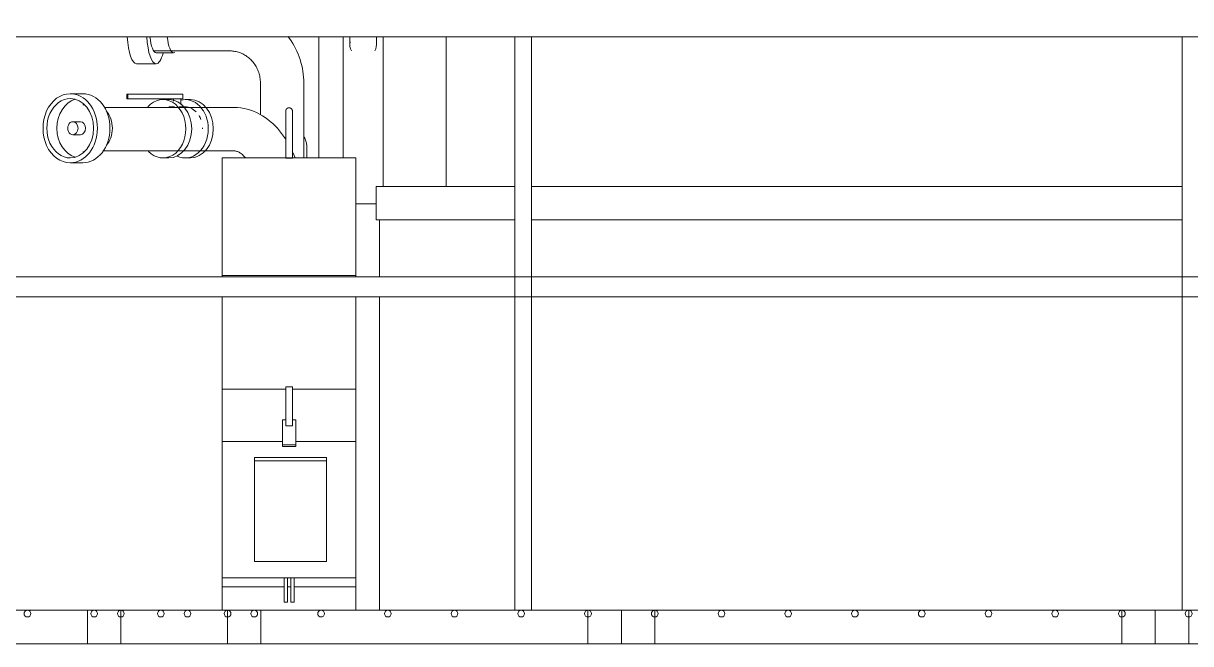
# Model space of a CAD drawing. Header units: metres. Extents: x -3 to 137, y -7 to 15.
# Drawn here: x 19.892 to 21.641, y -0.05 to 0.88 of the extents above; entities that cross this region are included whole.
import ezdxf

# ---------------------------------------------------------------- set-up
doc = ezdxf.new("R2010")
doc.units = ezdxf.units.M
doc.linetypes.add('Centre', pattern=[0.03175, 0.00635, -0.00475, 0.0159, -0.00475])
for name, color, linetype, lineweight in [('A-FLOR-HRAL', 7, 'Continuous', 9), ('A-FLOR-LEVL', 7, 'Continuous', 9), ('A-GENM', 7, 'Continuous', 9), ('A-WALL', 7, 'Continuous', 9), ('I-WALL', 7, 'Continuous', 9), ('P-PIPE', 7, 'Continuous', 9)]:
    doc.layers.add(name, color=color, linetype=linetype, lineweight=lineweight)

# ---------------------------------------------------------------- blocks, each defined once
blk = doc.blocks.new('M_Escalera Marinera Exterior - M_Escalera Marinera Exterior-2699892-Elevation 4 - a')
at = {"layer": 'A-GENM', "color": 8, "true_color": 0x808080}
for p, q in [((-12.3797, 0.6784), (-12.3797, 0.8602)), ((-12.3197, 0.8602), (-12.3197, 0.6354)), ((-12.3607, 0.6094), (-12.3304, 0.6094))]:
    blk.add_line(p, q, dxfattribs=at)
at = {"layer": 'A-GENM', "color": 8, "true_color": 0x808080, "flags": 128}
for points in [[(-12.3697, 0.86), (-12.3697, 0.8586), (-12.3697, 0.8573), (-12.3697, 0.856), (-12.3697, 0.8549), (-12.3697, 0.8538), (-12.3697, 0.8529), (-12.3697, 0.852), (-12.3697, 0.8512), (-12.3697, 0.8505), (-12.3697, 0.85), (-12.3697, 0.8495), (-12.3697, 0.8491), (-12.3697, 0.8488), (-12.3697, 0.8486), (-12.3697, 0.8486), (-12.3697, 0.8486)], [(-12.3297, 0.8486), (-12.3297, 0.8486), (-12.3297, 0.8488), (-12.3297, 0.849), (-12.3297, 0.8494), (-12.3297, 0.8498), (-12.3297, 0.8504), (-12.3297, 0.851), (-12.3297, 0.8518), (-12.3297, 0.8526), (-12.3297, 0.8536), (-12.3297, 0.8546), (-12.3297, 0.8557), (-12.3297, 0.8569), (-12.3297, 0.8582), (-12.3297, 0.8596)]]:
    blk.add_lwpolyline(points, dxfattribs=at)
at = {"layer": 'A-GENM', "color": 8, "true_color": 0x808080}
for start, end in [(169.3234, 210), (330, 8.7105)]:
    blk.add_arc((-12.3497, 0.8486), 0.02, start, end, dxfattribs=at)
blk = doc.blocks.new('M_Boquilla salida - M_Boquilla salida-2638636-Elevation 4 - a')
at = {"layer": 'A-GENM', "color": 8, "true_color": 0x808080, "flags": 128}
for points in [[(-12.4387, 0.7108), (-12.4379, 0.7094), (-12.4373, 0.7079), (-12.4367, 0.7065), (-12.4361, 0.705), (-12.4356, 0.7034), (-12.4352, 0.7019), (-12.4348, 0.7003), (-12.4345, 0.6988), (-12.4343, 0.6972), (-12.4341, 0.6956), (-12.434, 0.694), (-12.4339, 0.6924), (-12.4339, 0.692)], [(-12.4339, 0.6788), (-12.4339, 0.6809), (-12.4339, 0.6827), (-12.4339, 0.6844), (-12.4339, 0.6859), (-12.4339, 0.6873), (-12.4339, 0.6885), (-12.4339, 0.6895), (-12.4339, 0.6903), (-12.4339, 0.691), (-12.4339, 0.6915), (-12.4339, 0.6918), (-12.4339, 0.692), (-12.4339, 0.692)], [(-12.4339, 0.692), (-12.4339, 0.6919), (-12.4339, 0.6916), (-12.4339, 0.6912), (-12.4339, 0.6905), (-12.4339, 0.6897), (-12.4339, 0.6888), (-12.4339, 0.6876), (-12.4339, 0.6863), (-12.4339, 0.6848), (-12.4339, 0.6832), (-12.4339, 0.6814), (-12.4339, 0.6794)]]:
    blk.add_lwpolyline(points, dxfattribs=at)
blk = doc.blocks.new('M_Miscelaneo 1 - M_Miscelaneo 1-V36-Elevation 4 - a')
at = {"layer": 'A-GENM', "color": 8, "true_color": 0x808080}
for p, q in [((-12.4657, 0.7062), (-12.4657, 0.6784)), ((-12.4657, 0.7062), (-12.4657, 0.6781)), ((-12.4557, 0.6784), (-12.4557, 0.7062)), ((-12.4557, 0.6781), (-12.4557, 0.7062)), ((-12.3607, 0.6784), (-12.5607, 0.6784)), ((-12.5607, 0.6784), (-12.5607, 0.5022)), ((-12.4657, 0.6781), (-12.4607, 0.6781)), ((-12.4607, 0.6781), (-12.4557, 0.6781)), ((-12.3607, 0.5022), (-12.3607, 0.6784)), ((-12.5607, 0.4999), (-12.5607, 0.5022)), ((-12.5607, 0.5022), (-12.3607, 0.5022)), ((-12.3607, 0.5022), (-12.3607, 0.4998)), ((-12.5607, 0.3314), (-12.5607, 0.4701)), ((-12.3607, 0.4702), (-12.3607, 0.3314)), ((-12.4657, 0.3352), (-12.4557, 0.3352)), ((-12.4657, 0.2786), (-12.4657, 0.3352)), ((-12.4557, 0.3352), (-12.4557, 0.2786)), ((-12.5607, 0.2529), (-12.5607, 0.3314)), ((-12.4657, 0.3314), (-12.5607, 0.3314)), ((-12.3607, 0.3314), (-12.4557, 0.3314)), ((-12.3607, 0.3314), (-12.3607, 0.2529)), ((-12.4657, 0.2854), (-12.4707, 0.2854)), ((-12.4707, 0.2854), (-12.4707, 0.2795)), ((-12.4507, 0.2854), (-12.4557, 0.2854)), ((-12.4507, 0.2795), (-12.4507, 0.2854)), ((-12.4707, 0.2483), (-12.4707, 0.2795)), ((-12.4657, 0.2786), (-12.4657, 0.2767)), ((-12.4557, 0.2767), (-12.4657, 0.2767)), ((-12.4557, 0.2767), (-12.4557, 0.2786)), ((-12.4507, 0.2795), (-12.4507, 0.2483)), ((-12.5607, 0.0485), (-12.5607, 0.2529)), ((-12.4707, 0.2529), (-12.5607, 0.2529)), ((-12.4707, 0.2457), (-12.4707, 0.2483)), ((-12.4507, 0.2483), (-12.4707, 0.2483)), ((-12.4507, 0.2457), (-12.4707, 0.2457)), ((-12.3607, 0.2529), (-12.4507, 0.2529)), ((-12.4507, 0.2483), (-12.4507, 0.2457)), ((-12.3607, 0.2529), (-12.3607, 0.0485)), ((-12.5124, 0.0734), (-12.5124, 0.2289)), ((-12.5124, 0.2289), (-12.4045, 0.2289)), ((-12.4045, 0.2289), (-12.4045, 0.0734)), ((-12.5124, 0.2239), (-12.4045, 0.2239)), ((-12.4045, 0.0734), (-12.5124, 0.0734)), ((-12.5607, 0.0352), (-12.5607, 0.0485)), ((-12.5607, 0.0485), (-12.3607, 0.0485)), ((-12.5607, 0), (-12.5607, 0.0352)), ((-12.4682, 0.0352), (-12.5607, 0.0352)), ((-12.4682, 0.0296), (-12.4682, 0.0485)), ((-12.4632, 0.0485), (-12.4682, 0.0485)), ((-12.4632, 0.0485), (-12.4632, 0.0296)), ((-12.4582, 0.0352), (-12.4632, 0.0352)), ((-12.4582, 0.0296), (-12.4582, 0.0485)), ((-12.4532, 0.0485), (-12.4582, 0.0485)), ((-12.4532, 0.0485), (-12.4532, 0.0296)), ((-12.3607, 0.0352), (-12.4532, 0.0352)), ((-12.3607, 0.0485), (-12.3607, 0.0352)), ((-12.3607, 0.0352), (-12.3607, 0)), ((-12.4682, 0.0296), (-12.4682, 0.012)), ((-12.4632, 0.012), (-12.4632, 0.0296)), ((-12.4582, 0.0296), (-12.4582, 0.012)), ((-12.4532, 0.012), (-12.4532, 0.0296)), ((-12.4682, 0.012), (-12.4632, 0.012)), ((-12.4582, 0.012), (-12.4532, 0.012))]:
    blk.add_line(p, q, dxfattribs=at)
at = {"layer": 'A-GENM', "color": 8, "true_color": 0x808080, "flags": 128}
for points in [[(-12.4657, 0.7484), (-12.4657, 0.7486), (-12.4657, 0.7488), (-12.4657, 0.749), (-12.4656, 0.7492), (-12.4656, 0.7494), (-12.4656, 0.7496), (-12.4655, 0.7498), (-12.4655, 0.7499), (-12.4654, 0.7501), (-12.4653, 0.7503), (-12.4652, 0.7505), (-12.4651, 0.7507), (-12.4651, 0.7509), (-12.4649, 0.751), (-12.4648, 0.7512), (-12.4647, 0.7514), (-12.4646, 0.7515), (-12.4645, 0.7517), (-12.4643, 0.7518), (-12.4642, 0.752), (-12.464, 0.7521), (-12.4639, 0.7522), (-12.4637, 0.7523), (-12.4636, 0.7525), (-12.4634, 0.7526), (-12.4632, 0.7527), (-12.4631, 0.7528), (-12.4629, 0.7529), (-12.4627, 0.753), (-12.4625, 0.753), (-12.4623, 0.7531), (-12.4621, 0.7532), (-12.462, 0.7532), (-12.4618, 0.7533), (-12.4616, 0.7533), (-12.4614, 0.7533), (-12.4612, 0.7533), (-12.461, 0.7534), (-12.4608, 0.7534), (-12.4607, 0.7534)], [(-12.4607, 0.7534), (-12.4605, 0.7534), (-12.4603, 0.7534), (-12.4601, 0.7533), (-12.4599, 0.7533), (-12.4597, 0.7533), (-12.4595, 0.7532), (-12.4593, 0.7532), (-12.4591, 0.7531), (-12.459, 0.753), (-12.4588, 0.753), (-12.4586, 0.7529), (-12.4584, 0.7528), (-12.4582, 0.7527), (-12.4581, 0.7526), (-12.4579, 0.7525), (-12.4577, 0.7524), (-12.4576, 0.7523), (-12.4574, 0.7521), (-12.4573, 0.752), (-12.4571, 0.7519), (-12.457, 0.7517), (-12.4569, 0.7516), (-12.4567, 0.7514), (-12.4566, 0.7512), (-12.4565, 0.7511), (-12.4564, 0.7509), (-12.4563, 0.7507), (-12.4562, 0.7505), (-12.4561, 0.7504), (-12.4561, 0.7502), (-12.456, 0.75), (-12.4559, 0.7498), (-12.4559, 0.7496), (-12.4558, 0.7494), (-12.4558, 0.7492), (-12.4558, 0.749), (-12.4557, 0.7488), (-12.4557, 0.7486), (-12.4557, 0.7484), (-12.4557, 0.7484)], [(-12.4657, 0.7062), (-12.4657, 0.7079), (-12.4657, 0.7096), (-12.4657, 0.7113), (-12.4657, 0.713), (-12.4657, 0.7146), (-12.4657, 0.7163), (-12.4657, 0.7179), (-12.4657, 0.7195), (-12.4657, 0.7211), (-12.4657, 0.7226), (-12.4657, 0.7242), (-12.4657, 0.7257), (-12.4657, 0.7272), (-12.4657, 0.7286), (-12.4657, 0.73), (-12.4657, 0.7314), (-12.4657, 0.7327), (-12.4657, 0.734), (-12.4657, 0.7353), (-12.4657, 0.7365), (-12.4657, 0.7376), (-12.4657, 0.7387), (-12.4657, 0.7398), (-12.4657, 0.7408), (-12.4657, 0.7417), (-12.4657, 0.7426), (-12.4657, 0.7434), (-12.4657, 0.7442), (-12.4657, 0.7449), (-12.4657, 0.7455), (-12.4657, 0.7461), (-12.4657, 0.7466), (-12.4657, 0.7471), (-12.4657, 0.7474), (-12.4657, 0.7478), (-12.4657, 0.748), (-12.4657, 0.7482), (-12.4657, 0.7483), (-12.4657, 0.7484), (-12.4657, 0.7484)], [(-12.4657, 0.7484), (-12.4657, 0.7483), (-12.4657, 0.7482), (-12.4657, 0.7481), (-12.4657, 0.7478), (-12.4657, 0.7475), (-12.4657, 0.7472), (-12.4657, 0.7467), (-12.4657, 0.7462), (-12.4657, 0.7457), (-12.4657, 0.745), (-12.4657, 0.7444), (-12.4657, 0.7436), (-12.4657, 0.7428), (-12.4657, 0.7419), (-12.4657, 0.741), (-12.4657, 0.74), (-12.4657, 0.739), (-12.4657, 0.7379), (-12.4657, 0.7368), (-12.4657, 0.7356), (-12.4657, 0.7344), (-12.4657, 0.7331), (-12.4657, 0.7318), (-12.4657, 0.7304), (-12.4657, 0.729), (-12.4657, 0.7276), (-12.4657, 0.7261), (-12.4657, 0.7246), (-12.4657, 0.7231), (-12.4657, 0.7215), (-12.4657, 0.7199), (-12.4657, 0.7183), (-12.4657, 0.7167), (-12.4657, 0.7151), (-12.4657, 0.7134), (-12.4657, 0.7117), (-12.4657, 0.7101), (-12.4657, 0.7084), (-12.4657, 0.7067), (-12.4657, 0.7062)], [(-12.4557, 0.7062), (-12.4557, 0.7079), (-12.4557, 0.7096), (-12.4557, 0.7113), (-12.4557, 0.713), (-12.4557, 0.7146), (-12.4557, 0.7163), (-12.4557, 0.7179), (-12.4557, 0.7195), (-12.4557, 0.7211), (-12.4557, 0.7226), (-12.4557, 0.7242), (-12.4557, 0.7257), (-12.4557, 0.7272), (-12.4557, 0.7286), (-12.4557, 0.73), (-12.4557, 0.7314), (-12.4557, 0.7327), (-12.4557, 0.734), (-12.4557, 0.7353), (-12.4557, 0.7365), (-12.4557, 0.7376), (-12.4557, 0.7387), (-12.4557, 0.7398), (-12.4557, 0.7408), (-12.4557, 0.7417), (-12.4557, 0.7426), (-12.4557, 0.7434), (-12.4557, 0.7442), (-12.4557, 0.7449), (-12.4557, 0.7455), (-12.4557, 0.7461), (-12.4557, 0.7466), (-12.4557, 0.7471), (-12.4557, 0.7474), (-12.4557, 0.7478), (-12.4557, 0.748), (-12.4557, 0.7482), (-12.4557, 0.7483), (-12.4557, 0.7484), (-12.4557, 0.7484)], [(-12.4557, 0.7484), (-12.4557, 0.7483), (-12.4557, 0.7482), (-12.4557, 0.7481), (-12.4557, 0.7478), (-12.4557, 0.7475), (-12.4557, 0.7472), (-12.4557, 0.7467), (-12.4557, 0.7462), (-12.4557, 0.7457), (-12.4557, 0.745), (-12.4557, 0.7444), (-12.4557, 0.7436), (-12.4557, 0.7428), (-12.4557, 0.7419), (-12.4557, 0.741), (-12.4557, 0.74), (-12.4557, 0.739), (-12.4557, 0.7379), (-12.4557, 0.7368), (-12.4557, 0.7356), (-12.4557, 0.7344), (-12.4557, 0.7331), (-12.4557, 0.7318), (-12.4557, 0.7304), (-12.4557, 0.729), (-12.4557, 0.7276), (-12.4557, 0.7261), (-12.4557, 0.7246), (-12.4557, 0.7231), (-12.4557, 0.7215), (-12.4557, 0.7199), (-12.4557, 0.7183), (-12.4557, 0.7167), (-12.4557, 0.7151), (-12.4557, 0.7134), (-12.4557, 0.7117), (-12.4557, 0.7101), (-12.4557, 0.7084), (-12.4557, 0.7067), (-12.4557, 0.7062)]]:
    blk.add_lwpolyline(points, dxfattribs=at)
blk = doc.blocks.new('M_Conexión toma de agua potable - M_Conexión toma de agua potable-3027009-Elevation 4 - a')
at = {"layer": 'P-PIPE'}
for p, q in [((-12.6599, 0.9229), (-12.6892, 0.9229)), ((-12.5489, 0.9036), (-12.6642, 0.9036)), ((-12.6339, 0.9062), (-12.6599, 0.9062)), ((-12.6642, 0.8386), (-12.5489, 0.8386)), ((-12.6599, 0.836), (-12.6339, 0.836)), ((-12.6892, 0.8193), (-12.6599, 0.8193)), ((-12.5037, 0.7903), (-12.5037, 0.7428)), ((-12.4387, 0.6784), (-12.4387, 0.7903)), ((-12.7698, 0.7745), (-12.7886, 0.7745)), ((-12.7039, 0.7739), (-12.7039, 0.7669)), ((-12.7024, 0.7739), (-12.7039, 0.7739)), ((-12.7024, 0.7739), (-12.6339, 0.7739)), ((-12.7024, 0.7739), (-12.7024, 0.7669)), ((-12.62, 0.7739), (-12.6339, 0.7739)), ((-12.62, 0.7669), (-12.62, 0.7739)), ((-12.7677, 0.7578), (-12.7698, 0.7578)), ((-12.543, 0.7538), (-12.7374, 0.7538)), ((-12.7039, 0.7669), (-12.7024, 0.7669)), ((-12.6339, 0.7669), (-12.7024, 0.7669)), ((-12.641, 0.7656), (-12.6497, 0.7656)), ((-12.6323, 0.7547), (-12.641, 0.7547)), ((-12.6341, 0.7669), (-12.6341, 0.7633)), ((-12.6339, 0.7669), (-12.62, 0.7669)), ((-12.6162, 0.7547), (-12.6253, 0.7547)), ((-12.6227, 0.7584), (-12.6227, 0.7669)), ((-12.6086, 0.7656), (-12.6162, 0.7656)), ((-12.7734, 0.7324), (-12.7846, 0.7324)), ((-12.7846, 0.7129), (-12.7734, 0.7129)), ((-12.7698, 0.6876), (-12.7677, 0.6876)), ((-12.7395, 0.6888), (-12.543, 0.6888)), ((-12.641, 0.6891), (-12.6162, 0.6891)), ((-12.7886, 0.6709), (-12.7698, 0.6709)), ((-12.6497, 0.6782), (-12.641, 0.6782)), ((-12.6162, 0.6782), (-12.6086, 0.6782))]:
    blk.add_line(p, q, dxfattribs=at)
at = {"layer": 'P-PIPE', "flags": 128}
for points in [[(-12.5212, 0.9), (-12.5255, 0.9011), (-12.5299, 0.9019), (-12.5343, 0.9026), (-12.5388, 0.9031), (-12.5432, 0.9035), (-12.5477, 0.9036), (-12.5489, 0.9036)], [(-12.4387, 0.7903), (-12.4387, 0.7947), (-12.439, 0.7992), (-12.4394, 0.8037), (-12.44, 0.8081), (-12.4408, 0.8125), (-12.4417, 0.8169), (-12.4429, 0.8213), (-12.4441, 0.8256), (-12.4456, 0.8298), (-12.4472, 0.834), (-12.4489, 0.8381), (-12.4509, 0.8421), (-12.4529, 0.8461), (-12.4552, 0.85), (-12.4576, 0.8538), (-12.4601, 0.8575), (-12.4621, 0.8602)], [(-12.5489, 0.8386), (-12.5471, 0.8386), (-12.5454, 0.8385), (-12.5436, 0.8383), (-12.5419, 0.838), (-12.5401, 0.8377), (-12.5384, 0.8373), (-12.5367, 0.8368), (-12.535, 0.8363), (-12.5333, 0.8357), (-12.5317, 0.835), (-12.5301, 0.8342), (-12.5285, 0.8334), (-12.5269, 0.8325), (-12.5253, 0.8316), (-12.5238, 0.8305), (-12.5224, 0.8294), (-12.5209, 0.8283), (-12.5195, 0.827), (-12.5182, 0.8258), (-12.5169, 0.8244), (-12.5156, 0.823), (-12.5144, 0.8216), (-12.5133, 0.8201), (-12.5122, 0.8185), (-12.5111, 0.8169), (-12.5102, 0.8152), (-12.5092, 0.8135), (-12.5084, 0.8118), (-12.5076, 0.81), (-12.5069, 0.8082), (-12.5062, 0.8063), (-12.5056, 0.8045), (-12.5051, 0.8026), (-12.5047, 0.8006), (-12.5043, 0.7987), (-12.5041, 0.7967), (-12.5038, 0.7948), (-12.5037, 0.7928), (-12.5037, 0.7908), (-12.5037, 0.7903)], [(-12.543, 0.7538), (-12.538, 0.7536), (-12.5331, 0.7531), (-12.5282, 0.7523), (-12.5233, 0.7512), (-12.5186, 0.7498), (-12.5139, 0.7481), (-12.5094, 0.7462), (-12.505, 0.744), (-12.5007, 0.7415), (-12.4966, 0.7388), (-12.4926, 0.736), (-12.4888, 0.7329), (-12.4851, 0.7296), (-12.4816, 0.7262), (-12.4782, 0.7226), (-12.4749, 0.7189), (-12.4718, 0.715), (-12.4689, 0.7109), (-12.4661, 0.7068)], [(-12.543, 0.6888), (-12.5423, 0.6887), (-12.5415, 0.6887), (-12.5406, 0.6885), (-12.5398, 0.6883), (-12.5389, 0.6881), (-12.5379, 0.6877), (-12.5368, 0.6873), (-12.5357, 0.6867), (-12.5346, 0.686), (-12.5333, 0.6852), (-12.532, 0.6843), (-12.5307, 0.6832), (-12.5293, 0.682), (-12.5279, 0.6806), (-12.5265, 0.6791)], [(-12.4559, 0.6882), (-12.4541, 0.6843), (-12.4521, 0.6795)]]:
    blk.add_lwpolyline(points, dxfattribs=at)
at = {"layer": 'P-PIPE'}
for centre, major_axis, ratio, start_param, end_param in [((-12.6892, 0.8711), (0, 0.0518), 0.276903, 0, 0.974189), ((-12.6599, 0.8711), (0, 0.0518), 0.276903, 0, 0.974325), ((-12.6599, 0.8711), (0, 0.0518), 0.276903, 5.472599, 6.283185), ((-12.6599, 0.8711), (0, 0.0351), 0.276903, 0, 0.590412), ((-12.6339, 0.8711), (0, 0.0351), 0.276903, 0, 0.590639), ((-12.6339, 0.8711), (0, 0.0351), 0.276903, 6.0906, 6.283185), ((-12.6892, 0.8711), (0, 0.0518), 0.276903, 1.795196, 3.141593), ((-12.6599, 0.8711), (0, 0.0518), 0.276903, 1.795196, 3.141593), ((-12.6599, 0.8711), (0, 0.0351), 0.276903, 1.898834, 3.141593), ((-12.6339, 0.8711), (0, 0.0351), 0.276903, 1.898668, 3.141593), ((-12.6599, 0.8711), (0, 0.0518), 0.276903, 3.141593, 3.952179), ((-12.6339, 0.8711), (0, 0.0351), 0.276903, 3.141593, 3.334178), ((-12.7886, 0.7227), (0, 0.0518), 0.787199, 0, 3.141593), ((-12.7886, 0.7227), (0, 0.0518), 0.787199, 3.141593, 6.283185), ((-12.7698, 0.7227), (0, 0.0518), 0.787199, 3.141593, 6.283185), ((-12.7886, 0.7227), (0, 0.0445), 0.787199, 0, 3.141593), ((-12.7734, 0.7227), (0, 0.0445), 0.787199, 0.226061, 2.915531), ((-12.7886, 0.7227), (0, 0.0445), 0.787199, 3.141593, 6.283185), ((-12.6497, 0.7219), (0, 0.0437), 0.787199, 4.712389, 7.002702), ((-12.641, 0.7219), (0, 0.0437), 0.787199, 4.712389, 6.283185), ((-12.6162, 0.7219), (0, 0.0437), 0.787199, 4.712389, 6.491886), ((-12.6162, 0.7219), (0, 0.0328), 0.787199, 6.036568, 6.283185), ((-12.6086, 0.7219), (0, 0.0437), 0.787199, 4.712389, 6.283185), ((-12.6162, 0.7219), (0, 0.0328), 0.787199, 5.59678, 5.954244), ((-12.7531, 0.7227), (0, 0.0351), 0.787199, 3.874013, 5.550765), ((-12.6162, 0.7219), (0, 0.0328), 0.787199, 5.151715, 5.361144), ((-12.7846, 0.7227), (0, 0.00974), 0.787199, 0, 3.141593), ((-12.7846, 0.7227), (0, 0.00974), 0.787199, 3.141593, 6.283185), ((-12.7734, 0.7227), (0, 0.00974), 0.787199, 3.141593, 6.283185), ((-12.6497, 0.7219), (0, 0.0437), 0.787199, 2.463464, 4.712389), ((-12.641, 0.7219), (0, 0.0437), 0.787199, 3.141593, 4.712389), ((-12.6162, 0.7219), (0, 0.0437), 0.787199, 2.777155, 4.712389), ((-12.6086, 0.7219), (0, 0.0437), 0.787199, 3.141593, 4.712389), ((-12.6162, 0.7219), (0, 0.0328), 0.787199, 4.712389, 4.755331)]:
    blk.add_ellipse(centre, major_axis=major_axis, ratio=ratio, start_param=start_param, end_param=end_param, dxfattribs=at)
blk = doc.blocks.new('M_RVR_Grating - 0_80 x 0_70-V43-Elevation 4 - a')
at = {"layer": 'A-GENM', "color": 8, "true_color": 0x808080}
for p, q in [((-13.3028, 0), (-13.3028, -0.05)), ((-13.3028, -0.05), (-13.3028, 0)), ((-13.2903, 0), (-13.1223, 0)), ((-13.2903, 0), (-13.2528, 0)), ((-13.2528, -0.05), (-13.2528, 0)), ((-13.0973, 0), (-12.5028, 0)), ((-12.5528, 0), (-12.5028, 0)), ((-12.5528, -0.05), (-12.5528, 0)), ((-12.5028, -0.05), (-12.5028, 0)), ((-12.5028, -0.05), (-12.5028, 0)), ((-12.5028, -0.05), (-13.3028, -0.05)), ((-13.2528, -0.05), (-13.3028, -0.05)), ((-12.5028, -0.05), (-12.5528, -0.05))]:
    blk.add_line(p, q, dxfattribs=at)
for centre, start, end in [((-13.2528, -0.005), 360, 180), ((-13.0528, -0.005), 360, 180), ((-12.8528, -0.005), 360, 180), ((-12.6528, -0.005), 360, 180), ((-13.2528, -0.005), 180, 360), ((-13.1528, -0.005), 0, 180), ((-13.1528, -0.005), 180, 360), ((-13.0528, -0.005), 180, 360), ((-12.9528, -0.005), 0, 180), ((-12.9528, -0.005), 180, 360), ((-12.8528, -0.005), 180, 360), ((-12.7528, -0.005), 0, 180), ((-12.7528, -0.005), 180, 360), ((-12.6528, -0.005), 180, 360), ((-12.5528, -0.005), 0, 180), ((-12.5528, -0.005), 180, 360)]:
    blk.add_arc(centre, 0.005, start, end, dxfattribs=at)
blk = doc.blocks.new('M_RVR_Grating - 0_80 x 0_70-V44-Elevation 4 - a')
at = {"layer": 'A-GENM', "color": 8, "true_color": 0x808080}
for p, q in [((-12.7628, 0), (-12.1223, 0)), ((-12.7628, 0), (-12.7628, -0.05)), ((-12.7628, 0), (-12.7128, 0)), ((-12.7628, 0), (-12.7628, -0.05)), ((-12.7128, 0), (-12.7128, -0.05)), ((-12.0973, 0), (-11.9628, 0)), ((-12.0128, 0), (-11.9628, 0)), ((-12.0128, 0), (-12.0128, -0.05)), ((-11.9628, -0.05), (-11.9628, 0)), ((-11.9628, 0), (-11.9628, -0.05)), ((-11.9628, -0.05), (-12.7628, -0.05)), ((-12.7128, -0.05), (-12.7628, -0.05)), ((-11.9628, -0.05), (-12.0128, -0.05))]:
    blk.add_line(p, q, dxfattribs=at)
for centre, start, end in [((-12.7128, -0.005), 0, 180), ((-12.5128, -0.005), 0, 180), ((-12.3128, -0.005), 0, 180), ((-12.1128, -0.005), 0, 180), ((-12.7128, -0.005), 180, 360), ((-12.6128, -0.005), 0, 180), ((-12.6128, -0.005), 180, 360), ((-12.5128, -0.005), 180, 360), ((-12.4128, -0.005), 0, 180), ((-12.4128, -0.005), 180, 360), ((-12.3128, -0.005), 180, 360), ((-12.2128, -0.005), 0, 180), ((-12.2128, -0.005), 180, 360), ((-12.1128, -0.005), 180, 360), ((-12.0128, -0.005), 0, 180), ((-12.0128, -0.005), 180, 360)]:
    blk.add_arc(centre, 0.005, start, end, dxfattribs=at)
blk = doc.blocks.new('M_RVR_Grating - 0_80 x 0_70-V45-Elevation 4 - a')
at = {"layer": 'A-GENM', "color": 8, "true_color": 0x808080}
for p, q in [((-11.9628, 0), (-11.1628, 0)), ((-11.9628, 0), (-11.9628, -0.05)), ((-11.9628, 0), (-11.9128, 0)), ((-11.9628, -0.05), (-11.9628, 0)), ((-11.9128, -0.05), (-11.9128, 0)), ((-11.2128, 0), (-11.1628, 0)), ((-11.2128, -0.05), (-11.2128, 0)), ((-11.1628, -0.05), (-11.1628, 0)), ((-11.1628, -0.05), (-11.1628, 0)), ((-11.1628, -0.05), (-11.9628, -0.05)), ((-11.9128, -0.05), (-11.9628, -0.05)), ((-11.1628, -0.05), (-11.2128, -0.05))]:
    blk.add_line(p, q, dxfattribs=at)
for centre, start, end in [((-11.9128, -0.005), 360, 180), ((-11.7128, -0.005), 360, 180), ((-11.5128, -0.005), 360, 180), ((-11.3128, -0.005), 360, 180), ((-11.9128, -0.005), 180, 360), ((-11.8128, -0.005), 0, 180), ((-11.8128, -0.005), 180, 360), ((-11.7128, -0.005), 180, 360), ((-11.6128, -0.005), 0, 180), ((-11.6128, -0.005), 180, 360), ((-11.5128, -0.005), 180, 360), ((-11.4128, -0.005), 0, 180), ((-11.4128, -0.005), 180, 360), ((-11.3128, -0.005), 180, 360), ((-11.2128, -0.005), 0, 180), ((-11.2128, -0.005), 180, 360)]:
    blk.add_arc(centre, 0.005, start, end, dxfattribs=at)
blk = doc.blocks.new('M_RVR_Grating - 0_80 x 0_70-V47-Elevation 4 - a')
at = {"layer": 'A-GENM', "color": 8, "true_color": 0x808080}
for p, q in [((-11.1628, 0), (-11.1223, 0)), ((-11.1628, 0), (-11.1628, -0.05)), ((-11.1628, 0), (-11.1223, 0)), ((-11.1628, 0), (-11.1628, -0.05)), ((-11.1128, 0), (-11.1128, -0.05)), ((-11.0973, 0), (-10.3628, 0)), ((-10.4128, 0), (-10.3628, 0)), ((-10.4128, 0), (-10.4128, -0.05)), ((-10.3628, -0.05), (-10.3628, 0)), ((-10.3628, 0), (-10.3628, -0.05)), ((-10.3628, -0.05), (-11.1628, -0.05)), ((-11.1128, -0.05), (-11.1628, -0.05)), ((-10.3628, -0.05), (-10.4128, -0.05))]:
    blk.add_line(p, q, dxfattribs=at)
for centre, start, end in [((-11.1128, -0.005), 0, 180), ((-10.9128, -0.005), 0, 180), ((-10.7128, -0.005), 0, 180), ((-10.5128, -0.005), 0, 180), ((-11.1128, -0.005), 180, 360), ((-11.0128, -0.005), 0, 180), ((-11.0128, -0.005), 180, 360), ((-10.9128, -0.005), 180, 360), ((-10.8128, -0.005), 0, 180), ((-10.8128, -0.005), 180, 360), ((-10.7128, -0.005), 180, 360), ((-10.6128, -0.005), 0, 180), ((-10.6128, -0.005), 180, 360), ((-10.5128, -0.005), 180, 360), ((-10.4128, -0.005), 0, 180), ((-10.4128, -0.005), 180, 360)]:
    blk.add_arc(centre, 0.005, start, end, dxfattribs=at)
blk = doc.blocks.new('Railing - 25mm-2835101-Elevation 4 - a')
at = {"layer": 'A-FLOR-HRAL'}
for p, q in [((-2.9753, 0.86), (-2.9753, 0)), ((-2.9753, 0.86), (-2.9628, 0.86)), ((-2.9628, 0.86), (-2.9503, 0.86)), ((-2.9503, 0), (-2.9503, 0.86)), ((-2.9628, 0), (-2.9753, 0)), ((-2.9503, 0), (-2.9628, 0))]:
    blk.add_line(p, q, dxfattribs=at)
blk = doc.blocks.new('Railing - Railing-2836891-Elevation 4 - a')
at = {"layer": 'A-FLOR-HRAL'}
for p, q in [((-10.1223, 0.5), (-13.3028, 0.5)), ((-13.3028, 0.47), (-10.1223, 0.47))]:
    blk.add_line(p, q, dxfattribs=at)
for p in [(-9.147, 0), (-8.147, 0)]:
    blk.add_blockref('Railing - 25mm-2835101-Elevation 4 - a', p)
blk = doc.blocks.new('Top Rail Type - Top Rail_Internal_-2836900-Elevation 4 - a')
at = {"layer": 'A-FLOR-HRAL'}
blk.add_line((-13.3028, 0.86), (-10.1223, 0.86), dxfattribs=at)

msp = doc.modelspace()

# ---------------------------------------------------------------- linework, layer by layer
at = {"layer": 'A-FLOR-LEVL', "color": 253, "linetype": 'Centre', "true_color": 0xaaaaaa}
msp.add_line((17.1512, 0), (34.6621, 0), dxfattribs=at)
at = {"layer": 'A-WALL'}
for p, q in [((20.4201, 0.6354), (20.4201, 0.5854)), ((20.4201, 0.6354), (20.6282, 0.6354)), ((20.6532, 0.6354), (21.6282, 0.6354)), ((20.6282, 0.5854), (20.4201, 0.5854)), ((21.6282, 0.5854), (20.6532, 0.5854))]:
    msp.add_line(p, q, dxfattribs=at)
at = {"layer": 'I-WALL'}
for p, q in [((20.5251, 0.8602), (20.5251, 0.6354)), ((20.4251, 0.4998), (20.4251, 0.5854)), ((20.4251, 0), (20.4251, 0.4702))]:
    msp.add_line(p, q, dxfattribs=at)
at = {"layer": 'P-PIPE'}
msp.add_line((20.3342, 0.6784), (20.3342, 0.8602), dxfattribs=at)

# ---------------------------------------------------------------- block references
at = {"layer": 'A-FLOR-HRAL'}
for name in ['Top Rail Type - Top Rail_Internal_-2836900-Elevation 4 - a', 'Railing - Railing-2836891-Elevation 4 - a']:
    msp.add_blockref(name, (32.7505, 0), dxfattribs=at)
at = {"layer": 'A-GENM', "color": 8, "true_color": 0x808080}
for name in ['M_Escalera Marinera Exterior - M_Escalera Marinera Exterior-2699892-Elevation 4 - a', 'M_Miscelaneo 1 - M_Miscelaneo 1-V36-Elevation 4 - a', 'M_Boquilla salida - M_Boquilla salida-2638636-Elevation 4 - a', 'M_RVR_Grating - 0_80 x 0_70-V43-Elevation 4 - a', 'M_RVR_Grating - 0_80 x 0_70-V44-Elevation 4 - a', 'M_RVR_Grating - 0_80 x 0_70-V45-Elevation 4 - a', 'M_RVR_Grating - 0_80 x 0_70-V47-Elevation 4 - a']:
    msp.add_blockref(name, (32.7505, 0), dxfattribs=at)
at = {"layer": 'P-PIPE'}
msp.add_blockref('M_Conexión toma de agua potable - M_Conexión toma de agua potable-3027009-Elevation 4 - a', (32.7505, 0), dxfattribs=at)

doc.saveas('drawing.dxf')
